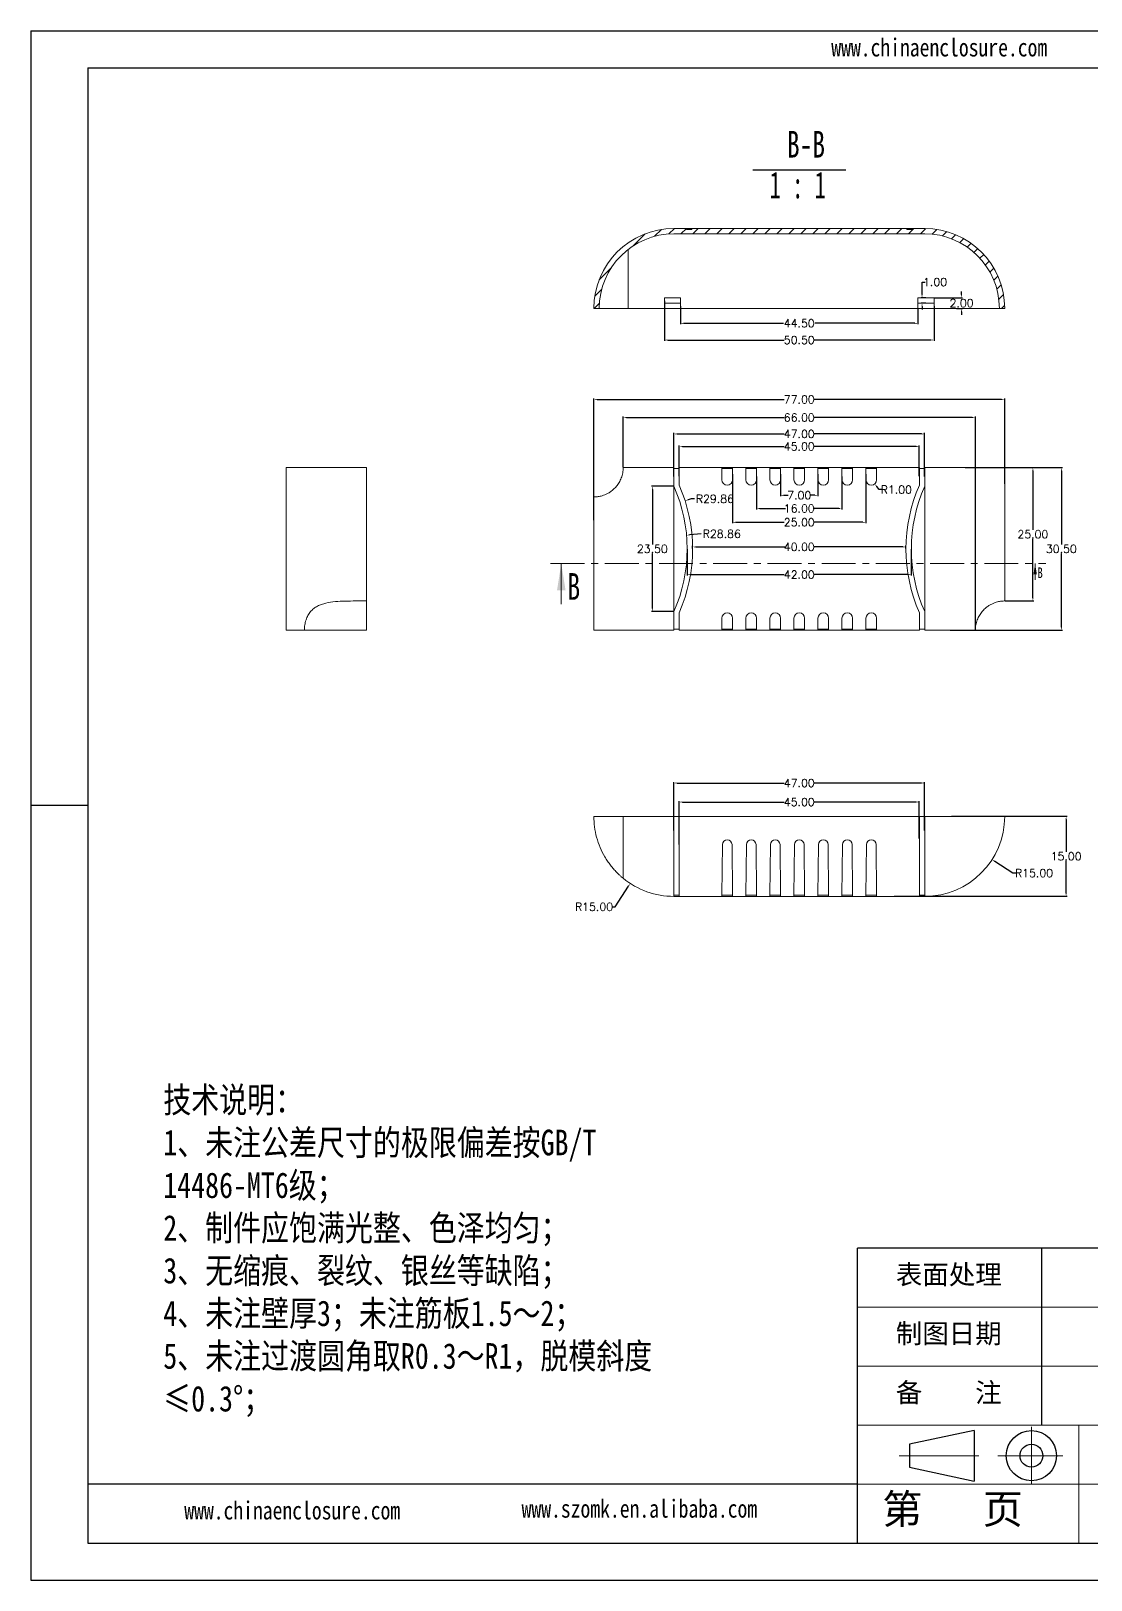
# Model space of a CAD drawing. Header units: inches. Extents: x 2300 to 3202, y 573 to 863.
# Drawn here: x 2791.4 to 2990, y 573 to 863.3 of the extents above; entities that cross this region are included whole.
import ezdxf

# ---------------------------------------------------------------- set-up
doc = ezdxf.new("R2010")
doc.units = ezdxf.units.IN
doc.linetypes.add('CENTER', pattern=[10.16, 6.35, -1.27, 1.27, -1.27])
doc.linetypes.add('CENTER2', pattern=[28.575, 19.05, -3.175, 3.175, -3.175])
doc.layers.add('10', color=7, linetype='Continuous')
doc.layers.add('文字', color=81, linetype='Continuous')
for name, color, linetype, lineweight in [('粗实线', 7, 'Continuous', 30), ('细实线', 3, 'Continuous', 9), ('细点划线', 2, 'CENTER2', 9)]:
    doc.layers.add(name, color=color, linetype=linetype, lineweight=lineweight)
doc.styles.add('SLDTEXTSTYLE6', font='TXT', dxfattribs={"width": 0.7})
doc.styles.add('SLDTEXTSTYLE7', font='TXT', dxfattribs={"width": 0.62})
doc.styles.get("Standard").update_dxf_attribs({"font": 'txt', "bigfont": 'gbcbig.shx'})
doc.styles.add('宋体', font='', dxfattribs={"width": 0.8, "height": 3.5})
doc.styles.get('宋体').set_extended_font_data('SimSun')
doc.dimstyles.new('2', dxfattribs={"dimtxt": 1.5, "dimasz": 0.6, "dimexe": 0.18, "dimexo": 0.0625, "dimgap": 0.09, "dimtad": 0, "dimtih": 1, "dimtoh": 1, "dimzin": 0, "dimdsep": 46, "dimtxsty": 'Standard', "dimcen": 0, "dimadec": 0, "dimazin": 2, "dimtfac": 1, "dimtofl": 0, "dimtmove": 0, "dimatfit": 3, "dimfxl": 1, "dimtolj": 1, "dimtzin": 0, "dimarcsym": 0})

# ---------------------------------------------------------------- blocks, each defined once
blk = doc.blocks.new('SW_NOTE_0')
at = {"layer": '10', "color": 0}
blk.add_line((-4.36, -0.82), (13.09, -0.82), dxfattribs=at)
at = {"layer": '10', "color": 0, "char_height": 5, "attachment_point": 2}
for s, insert, style in [('B-B', (5.62, 6.45), 'SLDTEXTSTYLE6'), ('1 : 1', (4.07, -1.19), 'SLDTEXTSTYLE7')]:
    blk.add_mtext(s, dxfattribs=dict(at, insert=insert, style=style))
blk = doc.blocks.new('*D234')
at = {"color": 0, "lineweight": -2, "transparency": 16777216}
for p, q in [((2896.87, 771.65), (2896.87, 794.44)), ((2897.47, 794.26), (2932.53, 794.26)), ((2973.27, 794.26), (2938.21, 794.26)), ((2973.87, 778.46), (2973.87, 794.44))]:
    blk.add_line(p, q, dxfattribs=at)
at = {"color": 0, "transparency": 16777216}
for points in [[(2897.47, 794.36), (2897.47, 794.16), (2896.87, 794.26)], [(2973.27, 794.36), (2973.27, 794.16), (2973.87, 794.26)]]:
    blk.add_solid(points, dxfattribs=at)
at = {"layer": 'Defpoints', "color": 0, "transparency": 16777216}
for p in [(2973.87, 794.26), (2973.87, 778.4), (2896.87, 771.58)]:
    blk.add_point(p, dxfattribs=at)
at = {"color": 0, "transparency": 16777216, "insert": (2935.37, 794.26), "char_height": 1.5, "attachment_point": 5}
blk.add_mtext('\\A1;77.00', dxfattribs=at)
blk = doc.blocks.new('*D235')
at = {"color": 0, "lineweight": -2, "transparency": 16777216}
for p, q in [((2912.87, 779.89), (2912.87, 785.63)), ((2913.47, 785.45), (2932.53, 785.45)), ((2957.27, 785.45), (2938.21, 785.45)), ((2957.87, 779.89), (2957.87, 785.63))]:
    blk.add_line(p, q, dxfattribs=at)
at = {"color": 0, "transparency": 16777216}
for points in [[(2913.47, 785.55), (2913.47, 785.35), (2912.87, 785.45)], [(2957.27, 785.55), (2957.27, 785.35), (2957.87, 785.45)]]:
    blk.add_solid(points, dxfattribs=at)
at = {"layer": 'Defpoints', "color": 0, "transparency": 16777216}
for p in [(2957.87, 785.45), (2912.87, 779.83), (2957.87, 779.83)]:
    blk.add_point(p, dxfattribs=at)
at = {"color": 0, "transparency": 16777216, "insert": (2935.37, 785.45), "char_height": 1.5, "attachment_point": 5}
blk.add_mtext('\\A1;45.00', dxfattribs=at)
blk = doc.blocks.new('*D236')
at = {"color": 0, "lineweight": -2, "transparency": 16777216}
for p, q in [((2911.87, 779.79), (2911.87, 787.96)), ((2912.47, 787.78), (2932.53, 787.78)), ((2958.27, 787.78), (2938.21, 787.78)), ((2958.87, 779.79), (2958.87, 787.96))]:
    blk.add_line(p, q, dxfattribs=at)
at = {"color": 0, "transparency": 16777216}
for points in [[(2912.47, 787.88), (2912.47, 787.68), (2911.87, 787.78)], [(2958.27, 787.88), (2958.27, 787.68), (2958.87, 787.78)]]:
    blk.add_solid(points, dxfattribs=at)
at = {"layer": 'Defpoints', "color": 0, "transparency": 16777216}
for p in [(2958.87, 787.78), (2911.87, 779.73), (2958.87, 779.73)]:
    blk.add_point(p, dxfattribs=at)
at = {"color": 0, "transparency": 16777216, "insert": (2935.37, 787.78), "char_height": 1.5, "attachment_point": 5}
blk.add_mtext('\\A1;47.00', dxfattribs=at)
blk = doc.blocks.new('*D237')
at = {"color": 0, "lineweight": -2, "transparency": 16777216}
for p, q in [((2902.37, 781.54), (2902.37, 791.03)), ((2902.97, 790.85), (2932.53, 790.85)), ((2967.77, 790.85), (2938.21, 790.85)), ((2968.37, 751.04), (2968.37, 791.03))]:
    blk.add_line(p, q, dxfattribs=at)
at = {"color": 0, "transparency": 16777216}
for points in [[(2902.97, 790.95), (2902.97, 790.75), (2902.37, 790.85)], [(2967.77, 790.95), (2967.77, 790.75), (2968.37, 790.85)]]:
    blk.add_solid(points, dxfattribs=at)
at = {"layer": 'Defpoints', "color": 0, "transparency": 16777216}
for p in [(2968.37, 790.85), (2902.37, 781.48), (2968.37, 750.98)]:
    blk.add_point(p, dxfattribs=at)
at = {"color": 0, "transparency": 16777216, "insert": (2935.37, 790.85), "char_height": 1.5, "attachment_point": 5}
blk.add_mtext('\\A1;66.00', dxfattribs=at)
blk = doc.blocks.new('*D238')
at = {"color": 0, "lineweight": -2, "transparency": 16777216}
for p, q in [((2931.87, 780.27), (2931.87, 776.1)), ((2938.87, 780.27), (2938.87, 776.1)), ((2932.47, 776.28), (2933.28, 776.28)), ((2938.27, 776.28), (2937.46, 776.28))]:
    blk.add_line(p, q, dxfattribs=at)
at = {"color": 0, "transparency": 16777216}
for points in [[(2932.47, 776.38), (2932.47, 776.18), (2931.87, 776.28)], [(2938.27, 776.38), (2938.27, 776.18), (2938.87, 776.28)]]:
    blk.add_solid(points, dxfattribs=at)
at = {"layer": 'Defpoints', "color": 0, "transparency": 16777216}
for p in [(2931.87, 780.34), (2938.87, 780.34), (2938.87, 776.28)]:
    blk.add_point(p, dxfattribs=at)
at = {"color": 0, "transparency": 16777216, "insert": (2935.37, 776.28), "char_height": 1.5, "attachment_point": 5}
blk.add_mtext('\\A1;7.00', dxfattribs=at)
blk = doc.blocks.new('*D239')
at = {"color": 0, "lineweight": -2, "transparency": 16777216}
for p, q in [((2927.37, 779.82), (2927.37, 773.63)), ((2943.37, 779.82), (2943.37, 773.63)), ((2927.97, 773.81), (2932.78, 773.81)), ((2942.77, 773.81), (2937.96, 773.81))]:
    blk.add_line(p, q, dxfattribs=at)
at = {"color": 0, "transparency": 16777216}
for points in [[(2927.97, 773.91), (2927.97, 773.71), (2927.37, 773.81)], [(2942.77, 773.91), (2942.77, 773.71), (2943.37, 773.81)]]:
    blk.add_solid(points, dxfattribs=at)
at = {"layer": 'Defpoints', "color": 0, "transparency": 16777216}
for p in [(2927.37, 779.88), (2943.37, 779.88), (2943.37, 773.81)]:
    blk.add_point(p, dxfattribs=at)
at = {"color": 0, "transparency": 16777216, "insert": (2935.37, 773.81), "char_height": 1.5, "attachment_point": 5}
blk.add_mtext('\\A1;16.00', dxfattribs=at)
blk = doc.blocks.new('*D240')
at = {"color": 0, "lineweight": -2, "transparency": 16777216}
for p, q in [((2922.87, 780.27), (2922.87, 771.04)), ((2947.87, 780.27), (2947.87, 771.04)), ((2923.47, 771.22), (2932.53, 771.22)), ((2947.27, 771.22), (2938.21, 771.22))]:
    blk.add_line(p, q, dxfattribs=at)
at = {"color": 0, "transparency": 16777216}
for points in [[(2923.47, 771.32), (2923.47, 771.12), (2922.87, 771.22)], [(2947.27, 771.32), (2947.27, 771.12), (2947.87, 771.22)]]:
    blk.add_solid(points, dxfattribs=at)
at = {"layer": 'Defpoints', "color": 0, "transparency": 16777216}
for p in [(2922.87, 780.34), (2947.87, 780.34), (2947.87, 771.22)]:
    blk.add_point(p, dxfattribs=at)
at = {"color": 0, "transparency": 16777216, "insert": (2935.37, 771.22), "char_height": 1.5, "attachment_point": 5}
blk.add_mtext('\\A1;25.00', dxfattribs=at)
blk = doc.blocks.new('*D241')
at = {"color": 0, "lineweight": -2, "transparency": 16777216}
for p, q in [((2950.37, 777.34), (2949.88, 777.95)), ((2950.97, 777.34), (2950.37, 777.34))]:
    blk.add_line(p, q, dxfattribs=at)
at = {"color": 0, "transparency": 16777216}
blk.add_solid([(2949.96, 778.01), (2949.8, 777.89), (2949.5, 778.42)], dxfattribs=at)
at = {"layer": 'Defpoints', "color": 0, "transparency": 16777216}
for p in [(2948.87, 779.2), (2949.5, 778.42)]:
    blk.add_point(p, dxfattribs=at)
at = {"color": 0, "transparency": 16777216, "insert": (2953.56, 777.34), "char_height": 1.5, "attachment_point": 5}
blk.add_mtext('\\A1;R1.00', dxfattribs=at)
blk = doc.blocks.new('*D242')
at = {"color": 0, "lineweight": -2, "transparency": 16777216}
for p, q in [((2915.37, 766.29), (2915.37, 766.78)), ((2915.97, 766.6), (2932.66, 766.6)), ((2954.77, 766.6), (2938.09, 766.6)), ((2955.37, 766.29), (2955.37, 766.78))]:
    blk.add_line(p, q, dxfattribs=at)
at = {"color": 0, "transparency": 16777216}
for points in [[(2915.97, 766.7), (2915.97, 766.5), (2915.37, 766.6)], [(2954.77, 766.7), (2954.77, 766.5), (2955.37, 766.6)]]:
    blk.add_solid(points, dxfattribs=at)
at = {"layer": 'Defpoints', "color": 0, "transparency": 16777216}
for p in [(2955.37, 766.6), (2915.37, 766.23), (2955.37, 766.23)]:
    blk.add_point(p, dxfattribs=at)
at = {"color": 0, "transparency": 16777216, "insert": (2935.37, 766.6), "char_height": 1.5, "attachment_point": 5}
blk.add_mtext('\\A1;40.00', dxfattribs=at)
blk = doc.blocks.new('*D243')
at = {"color": 0, "lineweight": -2, "transparency": 16777216}
for p, q in [((2914.37, 766.16), (2914.37, 761.23)), ((2956.37, 766.16), (2956.37, 761.23)), ((2914.97, 761.41), (2932.53, 761.41)), ((2955.77, 761.41), (2938.21, 761.41))]:
    blk.add_line(p, q, dxfattribs=at)
at = {"color": 0, "transparency": 16777216}
for points in [[(2914.97, 761.51), (2914.97, 761.31), (2914.37, 761.41)], [(2955.77, 761.51), (2955.77, 761.31), (2956.37, 761.41)]]:
    blk.add_solid(points, dxfattribs=at)
at = {"layer": 'Defpoints', "color": 0, "transparency": 16777216}
for p in [(2914.37, 766.23), (2956.37, 766.23), (2956.37, 761.41)]:
    blk.add_point(p, dxfattribs=at)
at = {"color": 0, "transparency": 16777216, "insert": (2935.37, 761.41), "char_height": 1.5, "attachment_point": 5}
blk.add_mtext('\\A1;42.00', dxfattribs=at)
blk = doc.blocks.new('*D244')
at = {"color": 0, "lineweight": -2, "transparency": 16777216}
for p, q in [((2966.43, 781.48), (2984.67, 781.48)), ((2984.49, 780.88), (2984.49, 767.07)), ((2984.49, 751.58), (2984.49, 765.39)), ((2963.68, 750.98), (2984.67, 750.98))]:
    blk.add_line(p, q, dxfattribs=at)
at = {"color": 0, "transparency": 16777216}
for points in [[(2984.39, 780.88), (2984.59, 780.88), (2984.49, 781.48)], [(2984.39, 751.58), (2984.59, 751.58), (2984.49, 750.98)]]:
    blk.add_solid(points, dxfattribs=at)
at = {"layer": 'Defpoints', "color": 0, "transparency": 16777216}
for p in [(2966.37, 781.48), (2984.49, 781.48), (2963.62, 750.98)]:
    blk.add_point(p, dxfattribs=at)
at = {"color": 0, "transparency": 16777216, "insert": (2984.49, 766.23), "char_height": 1.5, "attachment_point": 5}
blk.add_mtext('\\A1;30.50', dxfattribs=at)
blk = doc.blocks.new('*D245')
at = {"color": 0, "lineweight": -2, "transparency": 16777216}
for p, q in [((2971.83, 781.48), (2979.33, 781.48)), ((2979.15, 780.88), (2979.15, 769.82)), ((2979.15, 757.08), (2979.15, 768.14)), ((2973.93, 756.48), (2979.33, 756.48))]:
    blk.add_line(p, q, dxfattribs=at)
at = {"color": 0, "transparency": 16777216}
for points in [[(2979.05, 780.88), (2979.25, 780.88), (2979.15, 781.48)], [(2979.05, 757.08), (2979.25, 757.08), (2979.15, 756.48)]]:
    blk.add_solid(points, dxfattribs=at)
at = {"layer": 'Defpoints', "color": 0, "transparency": 16777216}
for p in [(2971.77, 781.48), (2979.15, 781.48), (2973.87, 756.48)]:
    blk.add_point(p, dxfattribs=at)
at = {"color": 0, "transparency": 16777216, "insert": (2979.15, 768.98), "char_height": 1.5, "attachment_point": 5}
blk.add_mtext('\\A1;25.00', dxfattribs=at)
blk = doc.blocks.new('*D247')
at = {"color": 0, "lineweight": -2, "transparency": 16777216}
for p, q in [((2915.12, 775.62), (2914.55, 775.44)), ((2915.72, 775.62), (2915.12, 775.62))]:
    blk.add_line(p, q, dxfattribs=at)
at = {"color": 0, "transparency": 16777216}
blk.add_solid([(2914.52, 775.53), (2914.58, 775.34), (2913.97, 775.26)], dxfattribs=at)
at = {"layer": 'Defpoints', "color": 0, "transparency": 16777216}
for p in [(2913.97, 775.26), (2885.51, 766.23)]:
    blk.add_point(p, dxfattribs=at)
at = {"color": 0, "transparency": 16777216, "insert": (2919.56, 775.62), "char_height": 1.5, "attachment_point": 5}
blk.add_mtext('\\A1;R29.86', dxfattribs=at)
blk = doc.blocks.new('*D248')
at = {"color": 0, "lineweight": -2, "transparency": 16777216}
blk.add_line((2917.01, 769.06), (2914.85, 768.87), dxfattribs=at)
at = {"color": 0, "transparency": 16777216}
blk.add_solid([(2914.84, 768.96), (2914.86, 768.77), (2914.26, 768.81)], dxfattribs=at)
at = {"layer": 'Defpoints', "color": 0, "transparency": 16777216}
for p in [(2914.26, 768.81), (2885.51, 766.23)]:
    blk.add_point(p, dxfattribs=at)
at = {"color": 0, "transparency": 16777216, "insert": (2920.85, 769.06), "char_height": 1.5, "attachment_point": 5}
blk.add_mtext('\\A1;R28.86', dxfattribs=at)
blk = doc.blocks.new('*D249')
at = {"color": 0, "lineweight": -2, "transparency": 16777216}
for p, q in [((2911.81, 777.98), (2907.66, 777.98)), ((2907.84, 777.38), (2907.84, 767.07)), ((2907.84, 755.08), (2907.84, 765.39)), ((2911.81, 754.48), (2907.66, 754.48))]:
    blk.add_line(p, q, dxfattribs=at)
at = {"color": 0, "transparency": 16777216}
for points in [[(2907.74, 777.38), (2907.94, 777.38), (2907.84, 777.98)], [(2907.74, 755.08), (2907.94, 755.08), (2907.84, 754.48)]]:
    blk.add_solid(points, dxfattribs=at)
at = {"layer": 'Defpoints', "color": 0, "transparency": 16777216}
for p in [(2907.84, 777.98), (2911.87, 777.98), (2911.87, 754.48)]:
    blk.add_point(p, dxfattribs=at)
at = {"color": 0, "transparency": 16777216, "insert": (2907.84, 766.23), "char_height": 1.5, "attachment_point": 5}
blk.add_mtext('\\A1;23.50', dxfattribs=at)
blk = doc.blocks.new('*D251')
at = {"color": 0, "lineweight": -2, "transparency": 16777216}
for p, q in [((2975.42, 705.47), (2972, 707.67)), ((2976.02, 705.47), (2975.42, 705.47))]:
    blk.add_line(p, q, dxfattribs=at)
at = {"color": 0, "transparency": 16777216}
blk.add_solid([(2972.05, 707.76), (2971.94, 707.59), (2971.49, 708)], dxfattribs=at)
at = {"layer": 'Defpoints', "color": 0, "transparency": 16777216}
for p in [(2958.87, 716.11), (2971.49, 708)]:
    blk.add_point(p, dxfattribs=at)
at = {"color": 0, "transparency": 16777216, "insert": (2979.36, 705.47), "char_height": 1.5, "attachment_point": 5}
blk.add_mtext('\\A1;R15.00', dxfattribs=at)
blk = doc.blocks.new('*D252')
at = {"color": 0, "lineweight": -2, "transparency": 16777216}
for p, q in [((2900.85, 699.14), (2903.37, 703.03)), ((2900.25, 699.14), (2900.85, 699.14))]:
    blk.add_line(p, q, dxfattribs=at)
at = {"color": 0, "transparency": 16777216}
blk.add_solid([(2903.29, 703.08), (2903.45, 702.97), (2903.7, 703.53)], dxfattribs=at)
at = {"layer": 'Defpoints', "color": 0, "transparency": 16777216}
for p in [(2911.87, 716.11), (2903.7, 703.53)]:
    blk.add_point(p, dxfattribs=at)
at = {"color": 0, "transparency": 16777216, "insert": (2896.91, 699.14), "char_height": 1.5, "attachment_point": 5}
blk.add_mtext('\\A1;R15.00', dxfattribs=at)
blk = doc.blocks.new('*D253')
at = {"color": 0, "lineweight": -2, "transparency": 16777216}
for p, q in [((2963.91, 716.11), (2985.56, 716.11)), ((2985.38, 715.51), (2985.38, 709.45)), ((2985.38, 701.71), (2985.38, 707.77)), ((2953.18, 701.11), (2985.56, 701.11))]:
    blk.add_line(p, q, dxfattribs=at)
at = {"color": 0, "transparency": 16777216}
for points in [[(2985.28, 715.51), (2985.48, 715.51), (2985.38, 716.11)], [(2985.28, 701.71), (2985.48, 701.71), (2985.38, 701.11)]]:
    blk.add_solid(points, dxfattribs=at)
at = {"layer": 'Defpoints', "color": 0, "transparency": 16777216}
for p in [(2963.85, 716.11), (2985.38, 716.11), (2953.12, 701.11)]:
    blk.add_point(p, dxfattribs=at)
at = {"color": 0, "transparency": 16777216, "insert": (2985.38, 708.61), "char_height": 1.5, "attachment_point": 5}
blk.add_mtext('\\A1;15.00', dxfattribs=at)
blk = doc.blocks.new('*D254')
at = {"color": 0, "lineweight": -2, "transparency": 16777216}
for p, q in [((2912.87, 710.83), (2912.87, 718.97)), ((2913.47, 718.79), (2932.53, 718.79)), ((2957.27, 718.79), (2938.21, 718.79)), ((2957.87, 711.95), (2957.87, 718.97))]:
    blk.add_line(p, q, dxfattribs=at)
at = {"color": 0, "transparency": 16777216}
for points in [[(2913.47, 718.89), (2913.47, 718.69), (2912.87, 718.79)], [(2957.27, 718.89), (2957.27, 718.69), (2957.87, 718.79)]]:
    blk.add_solid(points, dxfattribs=at)
at = {"layer": 'Defpoints', "color": 0, "transparency": 16777216}
for p in [(2957.87, 718.79), (2957.87, 711.89), (2912.87, 710.77)]:
    blk.add_point(p, dxfattribs=at)
at = {"color": 0, "transparency": 16777216, "insert": (2935.37, 718.79), "char_height": 1.5, "attachment_point": 5}
blk.add_mtext('\\A1;45.00', dxfattribs=at)
blk = doc.blocks.new('*D255')
at = {"color": 0, "lineweight": -2, "transparency": 16777216}
for p, q in [((2911.87, 713.47), (2911.87, 722.53)), ((2912.47, 722.35), (2932.53, 722.35)), ((2958.27, 722.35), (2938.21, 722.35)), ((2958.87, 713.47), (2958.87, 722.53))]:
    blk.add_line(p, q, dxfattribs=at)
at = {"color": 0, "transparency": 16777216}
for points in [[(2912.47, 722.45), (2912.47, 722.25), (2911.87, 722.35)], [(2958.27, 722.45), (2958.27, 722.25), (2958.87, 722.35)]]:
    blk.add_solid(points, dxfattribs=at)
at = {"layer": 'Defpoints', "color": 0, "transparency": 16777216}
for p in [(2958.87, 722.35), (2911.87, 713.41), (2958.87, 713.41)]:
    blk.add_point(p, dxfattribs=at)
at = {"color": 0, "transparency": 16777216, "insert": (2935.37, 722.35), "char_height": 1.5, "attachment_point": 5}
blk.add_mtext('\\A1;47.00', dxfattribs=at)
blk = doc.blocks.new('*D256')
at = {"color": 0, "lineweight": -2, "transparency": 16777216}
for p, q in [((2913.12, 811.74), (2913.12, 808.34)), ((2957.62, 811.24), (2957.62, 808.34)), ((2913.72, 808.52), (2932.41, 808.52)), ((2957.02, 808.52), (2938.34, 808.52))]:
    blk.add_line(p, q, dxfattribs=at)
at = {"color": 0, "transparency": 16777216}
for points in [[(2913.72, 808.62), (2913.72, 808.42), (2913.12, 808.52)], [(2957.02, 808.62), (2957.02, 808.42), (2957.62, 808.52)]]:
    blk.add_solid(points, dxfattribs=at)
at = {"layer": 'Defpoints', "color": 0, "transparency": 16777216}
for p in [(2913.12, 811.8), (2957.62, 811.3), (2957.62, 808.52)]:
    blk.add_point(p, dxfattribs=at)
at = {"color": 0, "transparency": 16777216, "insert": (2935.37, 808.52), "char_height": 1.5, "attachment_point": 5}
blk.add_mtext('\\A1;44.50', dxfattribs=at)
blk = doc.blocks.new('*D257')
at = {"color": 0, "lineweight": -2, "transparency": 16777216}
for p, q in [((2910.12, 812.74), (2910.12, 805.21)), ((2960.62, 811.74), (2960.62, 805.21)), ((2910.72, 805.39), (2932.53, 805.39)), ((2960.02, 805.39), (2938.21, 805.39))]:
    blk.add_line(p, q, dxfattribs=at)
at = {"color": 0, "transparency": 16777216}
for points in [[(2910.72, 805.49), (2910.72, 805.29), (2910.12, 805.39)], [(2960.02, 805.49), (2960.02, 805.29), (2960.62, 805.39)]]:
    blk.add_solid(points, dxfattribs=at)
at = {"layer": 'Defpoints', "color": 0, "transparency": 16777216}
for p in [(2910.12, 812.8), (2960.62, 811.8), (2960.62, 805.39)]:
    blk.add_point(p, dxfattribs=at)
at = {"color": 0, "transparency": 16777216, "insert": (2935.37, 805.39), "char_height": 1.5, "attachment_point": 5}
blk.add_mtext('\\A1;50.50', dxfattribs=at)
blk = doc.blocks.new('*D258')
at = {"color": 0, "lineweight": -2, "transparency": 16777216}
for p, q in [((2960.68, 813.3), (2965.97, 813.3)), ((2965.79, 813.9), (2965.79, 814.5)), ((2964.82, 811.3), (2965.97, 811.3)), ((2965.79, 810.7), (2965.79, 810.1))]:
    blk.add_line(p, q, dxfattribs=at)
at = {"color": 0, "transparency": 16777216}
for points in [[(2965.69, 813.9), (2965.89, 813.9), (2965.79, 813.3)], [(2965.69, 810.7), (2965.89, 810.7), (2965.79, 811.3)]]:
    blk.add_solid(points, dxfattribs=at)
at = {"layer": 'Defpoints', "color": 0, "transparency": 16777216}
for p in [(2960.62, 813.3), (2965.79, 813.3), (2964.76, 811.3)]:
    blk.add_point(p, dxfattribs=at)
at = {"color": 0, "transparency": 16777216, "insert": (2965.79, 812.3), "char_height": 1.5, "attachment_point": 5}
blk.add_mtext('\\A1;2.00', dxfattribs=at)
blk = doc.blocks.new('*D259')
at = {"color": 0, "lineweight": -2, "transparency": 16777216}
for p, q in [((2958.38, 813.9), (2958.38, 816.26)), ((2958.38, 816.26), (2958.98, 816.26)), ((2959.06, 813.3), (2958.2, 813.3)), ((2959.06, 812.3), (2958.2, 812.3)), ((2958.38, 811.7), (2958.38, 811.1))]:
    blk.add_line(p, q, dxfattribs=at)
at = {"color": 0, "transparency": 16777216}
for points in [[(2958.28, 813.9), (2958.48, 813.9), (2958.38, 813.3)], [(2958.28, 811.7), (2958.48, 811.7), (2958.38, 812.3)]]:
    blk.add_solid(points, dxfattribs=at)
at = {"layer": 'Defpoints', "color": 0, "transparency": 16777216}
for p in [(2958.38, 813.3), (2959.12, 813.3), (2959.12, 812.3)]:
    blk.add_point(p, dxfattribs=at)
at = {"color": 0, "transparency": 16777216, "insert": (2960.82, 816.26), "char_height": 1.5, "attachment_point": 5}
blk.add_mtext('\\A1;1.00', dxfattribs=at)

msp = doc.modelspace()

# ---------------------------------------------------------------- hatches: boundary and pattern name
at = {"linetype": 'Continuous', "lineweight": 0}
h = msp.add_hatch(dxfattribs=at)
h.set_pattern_fill('ANSI31', color=4, scale=0.5, style=0)
edge = h.paths.add_edge_path(flags=0)
edge.add_arc((2911.871, 811.298), 15, 90, 180)
edge.add_line((2896.871, 811.298), (2897.871, 811.298))
edge.add_arc((2911.871, 811.298), 14, 90, 180, ccw=False)
edge.add_line((2911.871, 825.298), (2958.871, 825.298))
edge.add_arc((2958.871, 811.298), 14, 0, 90, ccw=False)
edge.add_line((2972.871, 811.298), (2973.871, 811.298))
edge.add_arc((2958.871, 811.298), 15, 0, 90)
edge.add_line((2958.871, 826.298), (2956.503, 826.298))
edge.add_line((2956.503, 826.298), (2956.503, 826.098))
edge.add_line((2956.503, 826.098), (2955.498, 826.098))
edge.add_line((2955.498, 826.098), (2955.498, 826.298))
edge.add_line((2955.498, 826.298), (2915.244, 826.298))
edge.add_line((2915.244, 826.298), (2915.244, 826.098))
edge.add_line((2915.244, 826.098), (2914.24, 826.098))
edge.add_line((2914.24, 826.098), (2914.24, 826.298))
edge.add_line((2914.24, 826.298), (2911.871, 826.298))

# ---------------------------------------------------------------- linework, layer by layer
for p, q in [((2791.397, 863.315), (3202.047, 863.315)), ((2791.397, 863.315), (2791.397, 572.957)), ((2802.023, 856.402), (3195.134, 856.402)), ((2802.023, 856.402), (2802.023, 579.87)), ((2802.023, 718.136), (2791.397, 718.136)), ((2791.397, 707.382), (2791.397, 572.957)), ((2946.255, 579.87), (2946.255, 635.176)), ((3029.215, 635.176), (2946.255, 635.176)), ((2980.822, 601.993), (2980.822, 635.176)), ((2946.255, 590.931), (2802.023, 590.931)), ((2802.023, 579.87), (3195.134, 579.87)), ((2791.397, 572.957), (3202.047, 572.957)), ((2791.397, 572.957), (2981.513, 572.957))]:
    msp.add_line(p, q)
at = {"color": 7, "linetype": 'Continuous', "lineweight": 15}
for p, q in [((2911.871, 826.298), (2914.24, 826.298)), ((2911.871, 825.298), (2958.871, 825.298)), ((2914.24, 826.298), (2914.24, 826.098)), ((2914.371, 826.298), (2914.24, 826.298)), ((2915.244, 826.098), (2914.24, 826.098)), ((2914.371, 826.098), (2914.371, 826.298)), ((2915.244, 826.298), (2914.371, 826.298)), ((2915.244, 826.098), (2915.244, 826.298)), ((2915.244, 826.298), (2955.498, 826.298)), ((2955.498, 826.098), (2955.498, 826.298)), ((2955.498, 826.298), (2956.371, 826.298)), ((2956.503, 826.098), (2955.498, 826.098)), ((2956.371, 826.298), (2956.371, 826.098)), ((2956.371, 826.298), (2956.503, 826.298)), ((2956.503, 826.298), (2956.503, 826.098)), ((2956.503, 826.298), (2958.871, 826.298)), ((2903.294, 811.298), (2903.294, 822.362)), ((2913.121, 813.298), (2910.121, 813.298)), ((2910.121, 813.298), (2910.121, 812.298)), ((2913.121, 812.298), (2913.121, 813.298)), ((2957.621, 813.298), (2960.621, 813.298)), ((2957.621, 812.298), (2957.621, 813.298)), ((2960.621, 813.298), (2960.621, 812.298)), ((2896.871, 811.298), (2897.871, 811.298)), ((2897.871, 811.298), (2903.294, 811.298)), ((2910.121, 811.298), (2903.294, 811.298)), ((2910.121, 812.298), (2913.121, 812.298)), ((2910.121, 811.298), (2910.121, 812.298)), ((2913.121, 811.298), (2910.121, 811.298)), ((2913.121, 812.298), (2913.121, 811.298)), ((2957.621, 811.298), (2913.121, 811.298)), ((2957.621, 812.298), (2960.621, 812.298)), ((2957.621, 811.298), (2957.621, 812.298)), ((2960.621, 811.298), (2957.621, 811.298)), ((2960.621, 812.298), (2960.621, 811.298)), ((2972.871, 811.298), (2960.621, 811.298)), ((2972.871, 811.298), (2973.871, 811.298)), ((2839.247, 781.475), (2839.247, 777.975)), ((2839.247, 781.475), (2854.247, 781.475)), ((2854.247, 756.475), (2854.247, 781.475)), ((2902.371, 781.475), (2911.871, 781.475)), ((2911.871, 781.475), (2911.871, 777.975)), ((2912.871, 781.275), (2911.871, 781.275)), ((2912.871, 778.186), (2912.871, 781.475)), ((2920.871, 781.475), (2912.871, 781.475)), ((2920.871, 779.195), (2920.871, 781.475)), ((2920.968, 781.475), (2920.871, 781.475)), ((2920.871, 781.275), (2922.871, 781.275)), ((2920.968, 781.275), (2920.968, 781.475)), ((2922.768, 781.475), (2920.968, 781.475)), ((2922.768, 781.275), (2922.768, 781.475)), ((2922.871, 781.475), (2922.768, 781.475)), ((2922.871, 779.195), (2922.871, 781.475)), ((2925.371, 781.475), (2922.871, 781.475)), ((2925.371, 779.195), (2925.371, 781.475)), ((2925.468, 781.475), (2925.371, 781.475)), ((2925.371, 781.275), (2927.371, 781.275)), ((2925.468, 781.275), (2925.468, 781.475)), ((2927.268, 781.475), (2925.468, 781.475)), ((2927.268, 781.275), (2927.268, 781.475)), ((2927.371, 781.475), (2927.268, 781.475)), ((2927.371, 779.195), (2927.371, 781.475)), ((2929.871, 781.475), (2927.371, 781.475)), ((2929.871, 779.195), (2929.871, 781.475)), ((2929.968, 781.475), (2929.871, 781.475)), ((2929.871, 781.275), (2931.871, 781.275)), ((2929.968, 781.275), (2929.968, 781.475)), ((2931.768, 781.475), (2929.968, 781.475)), ((2931.768, 781.275), (2931.768, 781.475)), ((2931.871, 781.475), (2931.768, 781.475)), ((2931.871, 779.195), (2931.871, 781.475)), ((2934.371, 781.475), (2931.871, 781.475)), ((2934.371, 779.195), (2934.371, 781.475)), ((2934.468, 781.475), (2934.371, 781.475)), ((2936.371, 781.275), (2934.371, 781.275)), ((2934.468, 781.275), (2934.468, 781.475)), ((2935.371, 781.475), (2934.468, 781.475)), ((2935.371, 781.275), (2935.371, 781.475)), ((2935.371, 781.475), (2936.275, 781.475)), ((2936.275, 781.275), (2936.275, 781.475)), ((2936.275, 781.475), (2936.371, 781.475)), ((2936.371, 781.475), (2936.371, 779.195)), ((2938.871, 781.475), (2936.371, 781.475)), ((2938.871, 779.195), (2938.871, 781.475)), ((2938.871, 781.475), (2938.975, 781.475)), ((2940.871, 781.275), (2938.871, 781.275)), ((2938.975, 781.275), (2938.975, 781.475)), ((2938.975, 781.475), (2940.775, 781.475)), ((2940.775, 781.275), (2940.775, 781.475)), ((2940.775, 781.475), (2940.871, 781.475)), ((2940.871, 779.195), (2940.871, 781.475)), ((2943.371, 781.475), (2940.871, 781.475)), ((2943.371, 779.195), (2943.371, 781.475)), ((2943.371, 781.475), (2943.475, 781.475)), ((2945.371, 781.275), (2943.371, 781.275)), ((2943.475, 781.275), (2943.475, 781.475)), ((2943.475, 781.475), (2945.275, 781.475)), ((2945.275, 781.275), (2945.275, 781.475)), ((2945.275, 781.475), (2945.371, 781.475)), ((2945.371, 779.195), (2945.371, 781.475)), ((2947.871, 781.475), (2945.371, 781.475)), ((2947.871, 779.195), (2947.871, 781.475)), ((2947.871, 781.475), (2947.975, 781.475)), ((2949.871, 781.275), (2947.871, 781.275)), ((2947.975, 781.275), (2947.975, 781.475)), ((2947.975, 781.475), (2949.775, 781.475)), ((2949.775, 781.275), (2949.775, 781.475)), ((2949.775, 781.475), (2949.871, 781.475)), ((2949.871, 779.195), (2949.871, 781.475)), ((2957.871, 781.475), (2949.871, 781.475)), ((2957.871, 778.186), (2957.871, 781.475)), ((2957.871, 781.275), (2958.871, 781.275)), ((2958.871, 781.475), (2958.871, 777.975)), ((2958.871, 781.475), (2973.871, 781.475)), ((2973.871, 756.475), (2973.871, 781.475)), ((2839.247, 754.475), (2839.247, 777.975)), ((2896.871, 775.975), (2896.871, 750.975)), ((2911.871, 777.975), (2911.871, 754.475)), ((2958.871, 754.475), (2958.871, 777.975)), ((2854.247, 756.475), (2854.247, 750.975)), ((2839.247, 750.975), (2839.247, 754.475)), ((2911.871, 754.475), (2911.871, 750.975)), ((2912.871, 750.975), (2912.871, 754.264)), ((2920.871, 753.256), (2920.871, 750.975)), ((2922.871, 753.256), (2922.871, 750.975)), ((2925.371, 753.256), (2925.371, 750.975)), ((2927.371, 753.256), (2927.371, 750.975)), ((2929.871, 753.256), (2929.871, 750.975)), ((2931.871, 753.256), (2931.871, 750.975)), ((2934.371, 753.256), (2934.371, 750.975)), ((2936.371, 753.256), (2936.371, 750.975)), ((2938.871, 753.256), (2938.871, 750.975)), ((2940.871, 753.256), (2940.871, 750.975)), ((2943.371, 753.256), (2943.371, 750.975)), ((2945.371, 753.256), (2945.371, 750.975)), ((2947.871, 753.256), (2947.871, 750.975)), ((2949.871, 753.256), (2949.871, 750.975)), ((2957.871, 750.975), (2957.871, 754.264)), ((2958.871, 750.975), (2958.871, 754.475)), ((2842.639, 750.975), (2839.247, 750.975)), ((2854.247, 750.975), (2842.639, 750.975)), ((2911.871, 750.975), (2896.871, 750.975)), ((2912.871, 751.175), (2911.871, 751.175)), ((2912.871, 750.975), (2920.871, 750.975)), ((2920.871, 751.175), (2922.871, 751.175)), ((2920.968, 750.975), (2920.871, 750.975)), ((2920.968, 751.175), (2920.968, 750.975)), ((2922.768, 750.975), (2920.968, 750.975)), ((2922.768, 751.175), (2922.768, 750.975)), ((2922.871, 750.975), (2922.768, 750.975)), ((2922.871, 750.975), (2925.371, 750.975)), ((2925.371, 751.175), (2927.371, 751.175)), ((2925.468, 750.975), (2925.371, 750.975)), ((2925.468, 751.175), (2925.468, 750.975)), ((2927.268, 750.975), (2925.468, 750.975)), ((2927.268, 751.175), (2927.268, 750.975)), ((2927.371, 750.975), (2927.268, 750.975)), ((2927.371, 750.975), (2929.871, 750.975)), ((2929.871, 751.175), (2931.871, 751.175)), ((2929.968, 750.975), (2929.871, 750.975)), ((2929.968, 751.175), (2929.968, 750.975)), ((2931.768, 750.975), (2929.968, 750.975)), ((2931.768, 751.175), (2931.768, 750.975)), ((2931.871, 750.975), (2931.768, 750.975)), ((2931.871, 750.975), (2934.371, 750.975)), ((2936.371, 751.175), (2934.371, 751.175)), ((2934.468, 750.975), (2934.371, 750.975)), ((2934.468, 751.175), (2934.468, 750.975)), ((2935.371, 750.975), (2934.468, 750.975)), ((2935.371, 750.975), (2935.371, 751.175)), ((2935.371, 750.975), (2936.275, 750.975)), ((2936.275, 751.175), (2936.275, 750.975)), ((2936.275, 750.975), (2936.371, 750.975)), ((2936.371, 750.975), (2938.871, 750.975)), ((2940.871, 751.175), (2938.871, 751.175)), ((2938.871, 750.975), (2938.975, 750.975)), ((2938.975, 751.175), (2938.975, 750.975)), ((2938.975, 750.975), (2940.775, 750.975)), ((2940.775, 751.175), (2940.775, 750.975)), ((2940.775, 750.975), (2940.871, 750.975)), ((2940.871, 750.975), (2943.371, 750.975)), ((2945.371, 751.175), (2943.371, 751.175)), ((2943.371, 750.975), (2943.475, 750.975)), ((2943.475, 751.175), (2943.475, 750.975)), ((2943.475, 750.975), (2945.275, 750.975)), ((2945.275, 751.175), (2945.275, 750.975)), ((2945.275, 750.975), (2945.371, 750.975)), ((2945.371, 750.975), (2947.871, 750.975)), ((2949.871, 751.175), (2947.871, 751.175)), ((2947.871, 750.975), (2947.975, 750.975)), ((2947.975, 751.175), (2947.975, 750.975)), ((2947.975, 750.975), (2949.775, 750.975)), ((2949.775, 751.175), (2949.775, 750.975)), ((2949.775, 750.975), (2949.871, 750.975)), ((2949.871, 750.975), (2957.871, 750.975)), ((2957.871, 751.175), (2958.871, 751.175)), ((2968.371, 750.975), (2958.871, 750.975)), ((2896.871, 716.105), (2902.371, 716.105)), ((2902.371, 716.105), (2902.371, 704.497)), ((2911.871, 716.105), (2902.371, 716.105)), ((2911.871, 716.105), (2911.871, 701.105)), ((2911.871, 716.105), (2912.871, 716.105)), ((2912.871, 716.105), (2912.871, 701.105)), ((2957.871, 716.105), (2912.871, 716.105)), ((2957.871, 716.105), (2957.871, 701.105)), ((2958.871, 716.105), (2957.871, 716.105)), ((2973.871, 716.105), (2958.871, 716.105)), ((2958.871, 716.105), (2958.871, 701.105)), ((2920.968, 710.814), (2920.871, 701.305)), ((2922.871, 701.305), (2922.768, 710.815)), ((2925.468, 710.814), (2925.371, 701.305)), ((2927.371, 701.305), (2927.268, 710.815)), ((2929.968, 710.814), (2929.871, 701.305)), ((2931.871, 701.305), (2931.768, 710.815)), ((2934.468, 710.814), (2934.371, 701.305)), ((2936.275, 710.814), (2936.371, 701.305)), ((2938.871, 701.305), (2938.975, 710.815)), ((2940.775, 710.814), (2940.871, 701.305)), ((2943.371, 701.305), (2943.475, 710.815)), ((2945.275, 710.814), (2945.371, 701.305)), ((2947.871, 701.305), (2947.975, 710.815)), ((2949.775, 710.814), (2949.871, 701.305)), ((2912.871, 701.305), (2911.871, 701.305)), ((2911.871, 701.105), (2912.871, 701.105)), ((2920.871, 701.105), (2912.871, 701.105)), ((2920.871, 701.105), (2920.871, 701.305)), ((2920.871, 701.305), (2922.871, 701.305)), ((2920.871, 701.105), (2922.871, 701.105)), ((2922.871, 701.305), (2922.871, 701.105)), ((2925.371, 701.105), (2922.871, 701.105)), ((2925.371, 701.105), (2925.371, 701.305)), ((2925.371, 701.305), (2927.371, 701.305)), ((2925.371, 701.105), (2927.371, 701.105)), ((2927.371, 701.305), (2927.371, 701.105)), ((2929.871, 701.105), (2927.371, 701.105)), ((2929.871, 701.105), (2929.871, 701.305)), ((2929.871, 701.305), (2931.871, 701.305)), ((2929.871, 701.105), (2931.871, 701.105)), ((2931.871, 701.305), (2931.871, 701.105)), ((2934.371, 701.105), (2931.871, 701.105)), ((2934.371, 701.305), (2934.371, 701.105)), ((2936.371, 701.305), (2934.371, 701.305)), ((2936.371, 701.105), (2934.371, 701.105)), ((2936.371, 701.105), (2936.371, 701.305)), ((2938.871, 701.105), (2936.371, 701.105)), ((2938.871, 701.305), (2938.871, 701.105)), ((2940.871, 701.305), (2938.871, 701.305)), ((2940.871, 701.105), (2938.871, 701.105)), ((2940.871, 701.105), (2940.871, 701.305)), ((2943.371, 701.105), (2940.871, 701.105)), ((2943.371, 701.305), (2943.371, 701.105)), ((2945.371, 701.305), (2943.371, 701.305)), ((2945.371, 701.105), (2943.371, 701.105)), ((2945.371, 701.105), (2945.371, 701.305)), ((2947.871, 701.105), (2945.371, 701.105)), ((2947.871, 701.305), (2947.871, 701.105)), ((2949.871, 701.305), (2947.871, 701.305)), ((2949.871, 701.105), (2947.871, 701.105)), ((2949.871, 701.105), (2949.871, 701.305)), ((2957.871, 701.105), (2949.871, 701.105)), ((2957.871, 701.305), (2958.871, 701.305)), ((2958.871, 701.105), (2957.871, 701.105))]:
    msp.add_line(p, q, dxfattribs=at)
at = {"color": 2, "linetype": 'CENTER', "lineweight": 0}
msp.add_line((2888.773, 763.475), (2981.575, 763.475), dxfattribs=at)
at = {"color": 7, "linetype": 'Continuous', "lineweight": 0}
for p, q in [((2890.773, 755.875), (2890.773, 763.475)), ((2979.575, 760.435), (2979.575, 763.475))]:
    msp.add_line(p, q, dxfattribs=at)
at = {"color": 7, "linetype": 'Continuous', "lineweight": 15}
for centre, radius, start, end in [((2911.871, 811.298), 15, 90, 180), ((2911.871, 811.298), 14, 90, 180), ((2958.871, 811.298), 15, 0, 90), ((2958.871, 811.298), 14, 0, 90), ((2885.509, 766.225), 29.862, 336.38859, 23.61141), ((2921.871, 779.195), 1, 180, 0), ((2926.371, 779.195), 1, 180, 0), ((2930.871, 779.195), 1, 180, 0), ((2935.371, 779.195), 1, 180, 0), ((2939.871, 779.195), 1, 180, 0), ((2944.371, 779.195), 1, 180, 0), ((2948.871, 779.195), 1, 180, 0), ((2985.234, 766.225), 29.862, 156.38859, 203.61141), ((2885.509, 766.225), 28.862, 335.97704, 24.02296), ((2985.234, 766.225), 28.862, 155.97704, 204.02296), ((2921.871, 753.256), 1, 0, 180), ((2926.371, 753.256), 1, 0, 180), ((2930.871, 753.256), 1, 0, 180), ((2935.371, 753.256), 1, 0, 180), ((2939.871, 753.256), 1, 0, 180), ((2944.371, 753.256), 1, 0, 180), ((2948.871, 753.256), 1, 0, 180), ((2958.871, 716.105), 15, 270, 0), ((2921.868, 710.805), 0.9, 0.6245, 179.41892), ((2926.368, 710.805), 0.9, 0.6245, 179.41892), ((2930.868, 710.805), 0.9, 0.6245, 179.41892), ((2935.368, 710.805), 0.9, 89.77062, 179.41892), ((2935.375, 710.805), 0.9, 0.58108, 90.22938), ((2939.875, 710.805), 0.9, 0.58108, 179.3755), ((2944.375, 710.805), 0.9, 0.58108, 179.3755), ((2948.875, 710.805), 0.9, 0.58108, 179.3755), ((2911.871, 716.105), 15, 230.70352, 270)]:
    msp.add_arc(centre, radius, start, end, dxfattribs=at)
for points in [[(2896.871, 775.975), (2896.871, 775.975), (2896.916, 775.975), (2897.091, 775.979), (2897.221, 775.984), (2897.569, 776.017), (2897.788, 776.046), (2898.302, 776.158), (2898.597, 776.241), (2899.092, 776.441), (2899.267, 776.52), (2899.626, 776.711), (2899.81, 776.821), (2900.185, 777.08), (2900.376, 777.229), (2900.756, 777.573), (2900.941, 777.766), (2901.207, 778.089), (2901.294, 778.202), (2901.461, 778.442), (2901.543, 778.569), (2901.772, 778.961), (2901.906, 779.239), (2902.13, 779.834), (2902.221, 780.154), (2902.34, 780.805), (2902.371, 781.137), (2902.371, 781.475)], [(2854.247, 756.475), (2853.578, 756.475), (2852.916, 756.476), (2851.606, 756.472), (2850.959, 756.467), (2849.679, 756.434), (2849.042, 756.405), (2847.821, 756.293), (2847.232, 756.21), (2846.386, 756.01), (2846.109, 755.93), (2845.578, 755.74), (2845.324, 755.63), (2844.839, 755.371), (2844.607, 755.222), (2844.171, 754.877), (2843.971, 754.685), (2843.698, 754.362), (2843.611, 754.249), (2843.447, 754.009), (2843.369, 753.882), (2843.155, 753.49), (2843.035, 753.212), (2842.84, 752.617), (2842.764, 752.296), (2842.664, 751.646), (2842.639, 751.314), (2842.639, 750.975)], [(2973.871, 756.475), (2973.871, 756.475), (2973.827, 756.476), (2973.652, 756.472), (2973.521, 756.467), (2973.174, 756.434), (2972.955, 756.405), (2972.441, 756.293), (2972.146, 756.21), (2971.651, 756.01), (2971.476, 755.93), (2971.117, 755.74), (2970.932, 755.63), (2970.558, 755.371), (2970.367, 755.222), (2969.987, 754.877), (2969.801, 754.685), (2969.536, 754.362), (2969.449, 754.249), (2969.281, 754.009), (2969.2, 753.882), (2968.971, 753.49), (2968.836, 753.212), (2968.612, 752.617), (2968.522, 752.296), (2968.402, 751.646), (2968.371, 751.314), (2968.371, 750.975)], [(2896.871, 716.105), (2896.871, 715.435), (2896.916, 714.773), (2897.091, 713.464), (2897.221, 712.816), (2897.569, 711.537), (2897.788, 710.9), (2898.302, 709.678), (2898.597, 709.09), (2899.092, 708.244), (2899.267, 707.967), (2899.626, 707.436), (2899.81, 707.182), (2900.185, 706.696), (2900.376, 706.464), (2900.756, 706.029), (2900.941, 705.829), (2901.207, 705.556), (2901.294, 705.469), (2901.461, 705.305), (2901.543, 705.227), (2901.772, 705.012), (2901.906, 704.893), (2902.13, 704.698), (2902.221, 704.622), (2902.34, 704.522), (2902.371, 704.497), (2902.371, 704.497)]]:
    msp.add_open_spline(points, degree=3, knots=[0, 0, 0, 0, 0.125, 0.125, 0.25, 0.25, 0.375, 0.375, 0.5, 0.5, 0.5625, 0.5625, 0.625, 0.625, 0.6875, 0.6875, 0.75, 0.75, 0.78125, 0.78125, 0.8125, 0.8125, 0.875, 0.875, 0.9375, 0.9375, 1, 1, 1, 1], dxfattribs=at)
at = {"color": 7, "linetype": 'Continuous', "lineweight": 0}
for points in [[(2890.773, 763.475), (2889.973, 758.475), (2891.573, 758.475)], [(2979.575, 763.475), (2979.255, 761.475), (2979.895, 761.475)]]:
    msp.add_solid(points, dxfattribs=at)
at = {"layer": '粗实线', "color": 7}
for p, q in [((2968.116, 600.958), (2956.03, 598.396)), ((2956.03, 598.396), (2956.03, 594.122)), ((2968.116, 600.958), (2968.116, 591.486)), ((2956.03, 594.122), (2968.116, 591.486))]:
    msp.add_line(p, q, dxfattribs=at)
for radius in [4.699, 2.137]:
    msp.add_circle((2978.873, 596.259), radius, dxfattribs=at)
at = {"layer": '细实线', "color": 7}
for p, q in [((3029.215, 624.115), (2946.255, 624.115)), ((3029.215, 613.054), (2946.255, 613.054)), ((3195.134, 601.993), (2946.255, 601.993)), ((2987.735, 601.993), (2987.735, 579.87)), ((3029.215, 590.931), (2946.255, 590.931))]:
    msp.add_line(p, q, dxfattribs=at)
at = {"layer": '细点划线', "color": 7}
for p, q in [((2978.873, 601.668), (2978.873, 590.931)), ((2954.103, 596.259), (2969.042, 596.259)), ((2972.589, 596.259), (2984.733, 596.259))]:
    msp.add_line(p, q, dxfattribs=at)

# ---------------------------------------------------------------- block references
at = {"layer": '10'}
msp.add_blockref('SW_NOTE_0', (2931.007, 838.134), dxfattribs=at)

# ---------------------------------------------------------------- texts
at = {"color": 7, "linetype": 'Continuous', "attachment_point": 1, "style": 'SLDTEXTSTYLE6'}
for insert, char_height in [((2891.936, 761.689), 5), ((2980.04, 762.761), 2)]:
    msp.add_mtext('B', dxfattribs=dict(at, insert=insert, char_height=char_height))
at = {"char_height": 3.63769, "width": 2067.48145, "attachment_point": 1}
for s, insert in [('{\\fSimHei|b0|i0|c134|p49;表面处理}', (2953.469, 632.037)), ('{\\fSimHei|b0|i0|c134|p49;制图日期}', (2953.469, 620.976)), ('{\\fSimHei|b0|i0|c134|p49;备    注}', (2953.469, 609.915))]:
    msp.add_mtext(s, dxfattribs=dict(at, insert=insert))
at = {"layer": '文字', "color": 0, "attachment_point": 1, "style": '宋体'}
for s, insert, char_height, width in [('www.chinaenclosure.com', (2941.37, 861.922), 3.37984, 59.38046), ('{\\H1.111x;技术说明：\\P1、未注公差尺寸的极限偏差按GB/T 14486-MT6级；\\P2、制件应饱满光整、色泽均匀；\\P3、无缩痕、裂纹、银丝等缺陷；\\P4、未注壁厚3；未注筋板1.5～2；\\P5、未注过渡圆角取R0.3～R1，脱模斜度≤0.3%%D；}', (2816.191, 665.369), 4.32081, 97.32372), ('www.chinaenclosure.com', (2820.12, 587.694), 3.37984, 59.38046), ('www.szomk.en.alibaba.com', (2883.337, 588.029), 3.37984, 59.38046)]:
    msp.add_mtext(s, dxfattribs=dict(at, insert=insert, char_height=char_height, width=width))
at = {"layer": '细实线', "color": 7, "insert": (2950.909, 589.03), "char_height": 5.53064, "width": 41.4798, "attachment_point": 1}
msp.add_mtext('{\\fSimSun|b0|i0|c134|p54;第   页}', dxfattribs=at)

# ---------------------------------------------------------------- dimensions: what is measured, and where the dimension line sits
for base, p1, p2, picture, middle in [((2958.377, 813.298), (2959.121, 812.298), (2959.121, 813.298), '*D259', (2960.817, 816.262)), ((2984.493, 781.475), (2963.621, 750.975), (2966.371, 781.475), '*D244', (2984.493, 766.225))]:
    dim = msp.add_linear_dim(base=base, p1=p1, p2=p2, angle=90, dimstyle='2')
    dim.commit()
    dim.dimension.update_dxf_attribs({"geometry": picture, "text_midpoint": middle, "dimtype": 160})
for base, p1, p2, picture, middle in [((2965.79, 813.298), (2964.761, 811.298), (2960.621, 813.298), '*D258', (2965.79, 812.298)), ((2979.152, 781.475), (2973.871, 756.475), (2971.771, 781.475), '*D245', (2979.152, 768.975)), ((2907.842, 777.975), (2911.871, 754.475), (2911.871, 777.975), '*D249', (2907.842, 766.225)), ((2985.381, 716.105), (2953.115, 701.105), (2963.849, 716.105), '*D253', (2985.381, 708.605))]:
    dim = msp.add_linear_dim(base=base, p1=p1, p2=p2, angle=90, dimstyle='2')
    dim.commit()
    dim.dimension.update_dxf_attribs({"geometry": picture, "text_midpoint": middle})
for base, p1, p2, picture, middle in [((2960.621, 805.387), (2910.121, 812.798), (2960.621, 811.798), '*D257', (2935.371, 805.387)), ((2957.621, 808.519), (2913.121, 811.798), (2957.621, 811.298), '*D256', (2935.371, 808.519)), ((2958.871, 787.785), (2911.871, 779.725), (2958.871, 779.725), '*D236', (2935.371, 787.785)), ((2957.871, 785.45), (2912.871, 779.831), (2957.871, 779.831), '*D235', (2935.371, 785.45)), ((2947.871, 771.218), (2922.871, 780.335), (2947.871, 780.335), '*D240', (2935.371, 771.218)), ((2943.371, 773.806), (2927.371, 779.884), (2943.371, 779.884), '*D239', (2935.371, 773.806)), ((2938.871, 776.277), (2931.871, 780.335), (2938.871, 780.335), '*D238', (2935.371, 776.277)), ((2955.371, 766.604), (2915.371, 766.225), (2955.371, 766.225), '*D242', (2935.371, 766.604)), ((2956.371, 761.413), (2914.371, 766.225), (2956.371, 766.225), '*D243', (2935.371, 761.413)), ((2958.871, 722.349), (2911.871, 713.411), (2958.871, 713.411), '*D255', (2935.371, 722.349)), ((2957.871, 718.794), (2912.871, 710.77), (2957.871, 711.887), '*D254', (2935.371, 718.794))]:
    dim = msp.add_linear_dim(base=base, p1=p1, p2=p2, dimstyle='2')
    dim.commit()
    dim.dimension.update_dxf_attribs({"geometry": picture, "text_midpoint": middle})
for base, p1, p2, picture, middle in [((2973.871, 794.255), (2896.871, 771.584), (2973.871, 778.396), '*D234', (2935.371, 794.255)), ((2968.371, 790.851), (2902.371, 781.475), (2968.371, 750.975), '*D237', (2935.371, 790.851))]:
    dim = msp.add_linear_dim(base=base, p1=p1, p2=p2, dimstyle='2')
    dim.commit()
    dim.dimension.update_dxf_attribs({"geometry": picture, "text_midpoint": middle, "dimtype": 160})
for center, mpoint, picture, middle in [((2948.871, 779.195), (2949.5, 778.418), '*D241', (2953.562, 777.34)), ((2885.509, 766.225), (2914.255, 768.812), '*D248', (2917.015, 769.06)), ((2911.871, 716.105), (2903.696, 703.529), '*D252', (2896.905, 699.143)), ((2958.871, 716.105), (2971.492, 707.998), '*D251', (2979.363, 705.473))]:
    dim = msp.add_radius_dim(center=center, mpoint=mpoint, dimstyle='2')
    dim.commit()
    dim.dimension.update_dxf_attribs({"geometry": picture, "text_midpoint": middle, "dimtype": 164})
dim = msp.add_radius_dim(center=(2885.509, 766.225), mpoint=(2913.973, 775.255), dimstyle='2')
dim.commit()
dim.dimension.update_dxf_attribs({"geometry": '*D247', "text_midpoint": (2919.557, 775.618)})

doc.saveas('drawing.dxf')
